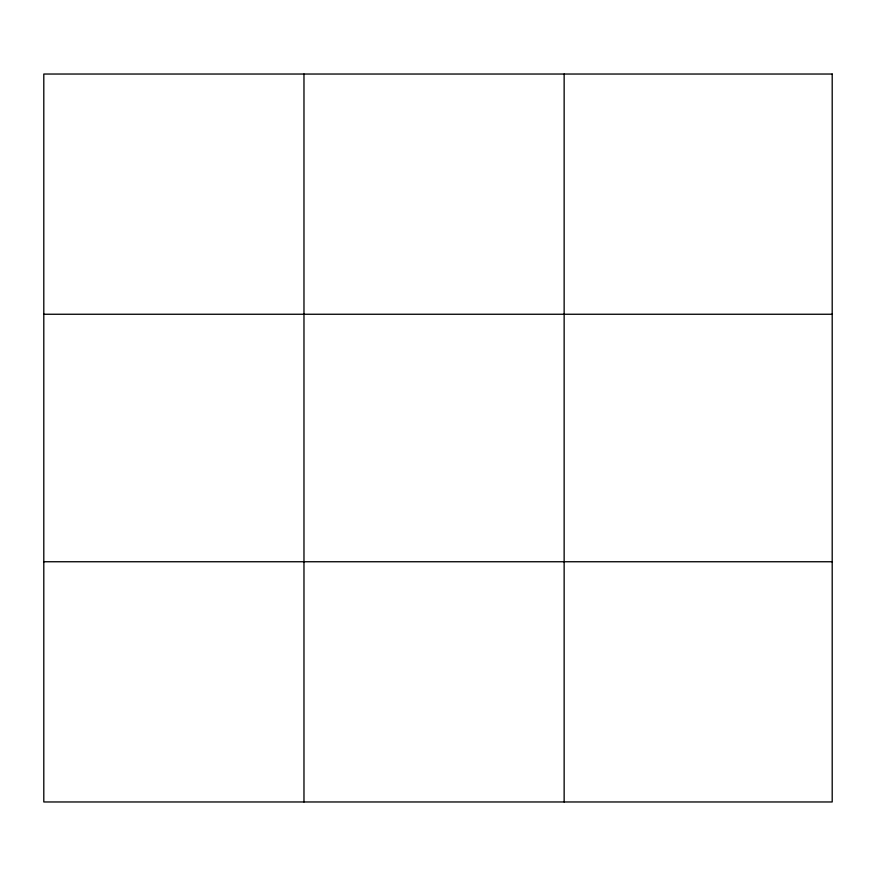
<?xml version="1.0" encoding="UTF-8"?>
<svg xmlns="http://www.w3.org/2000/svg" width="876" height="876" viewBox="0 0 876 876"><rect width="100%" height="100%" fill="white"/><g stroke="black" fill="none" stroke-linecap="round" stroke-linejoin="round"><path stroke-width="1.31" d="M303.972 74.033L303.972 801.967M564.144 74.033L564.144 801.967M43.8 314.254L832.2 314.254M43.8 561.746L832.2 561.746M832.2 74.033L832.2 801.967L43.8 801.967L43.8 74.033L832.2 74.033"/></g></svg>
